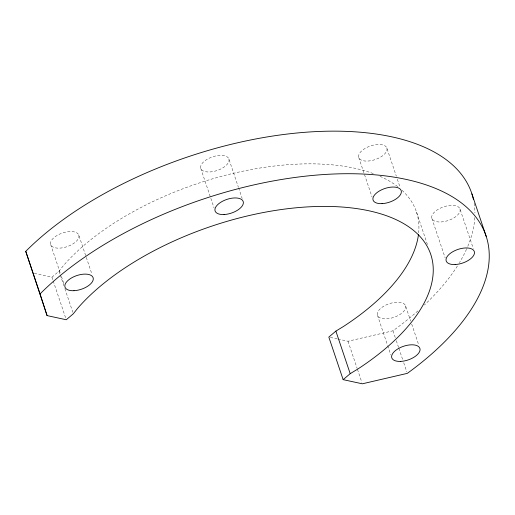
<?xml version="1.0" encoding="UTF-8"?>
<svg xmlns="http://www.w3.org/2000/svg" width="515" height="515" viewBox="0 0 515 515"><rect width="100%" height="100%" fill="white"/><g stroke="black" fill="none" stroke-linecap="round" stroke-linejoin="round"><path stroke-width="0.39" stroke-dasharray="2.58 1.93" d="M34.28 273.362L51.938 277.186L58.993 271.212L63.306 265.753A198.674 96.62 -18.6 0 1 373.806 173.774M338.033 339.082L348.011 341.239L392.977 330.797A256.991 124.984 -18.6 0 0 418.515 310.371M330.353 337.422L337.261 338.915M459.985 208.974A14.826 7.21 -18.6 0 1 440.846 221.971A14.826 7.21 -18.6 0 1 436.939 210.107A14.826 7.21 -18.6 0 1 459.985 208.974L473.285 248.5M431.866 218.392L445.166 257.918M416.506 212.109L427.765 245.552M386.862 148.069A14.826 7.21 -18.6 0 1 367.729 161.066A14.826 7.21 -18.6 0 1 363.822 149.202A14.826 7.21 -18.6 0 1 386.862 148.069L396.325 176.194M397.348 179.233L400.161 187.595M358.743 157.487L372.049 197.013M405.569 305.839A14.826 7.21 -18.6 0 1 386.43 318.837A14.826 7.21 -18.6 0 1 382.523 306.972A14.826 7.21 -18.6 0 1 405.569 305.839L410.68 321.045M411.704 324.083L418.869 345.365M392.977 330.797L395.282 337.634M396.305 340.679L398.604 347.516M398.861 348.275L402.698 359.676M403.721 362.721L406.792 371.843M377.45 315.257L387.422 344.902M387.679 345.662L390.75 354.784M348.011 341.239L357.223 368.605M357.474 369.364L361.826 382.285M228.879 158.974A14.826 7.21 -18.6 0 1 209.74 171.971A14.826 7.21 -18.6 0 1 205.833 160.107A14.826 7.21 -18.6 0 1 228.879 158.974L238.342 187.1M238.6 187.859L242.179 198.5M200.76 168.392L214.06 207.918M78.795 235.143A14.826 7.21 -18.6 0 1 59.656 248.133A14.826 7.21 -18.6 0 1 55.749 236.276A14.826 7.21 -18.6 0 1 78.795 235.143L91.837 273.909M50.676 244.561L60.397 273.439M61.42 276.484L63.976 284.08M58.993 271.212L60.017 274.25M60.274 275.01L63.854 285.651M64.877 288.696L72.808 312.257M51.938 277.186L52.961 280.224M53.212 280.984L66.004 318.985M474.135 203.219A256.991 124.984 -18.6 0 1 474.927 212.978M474.804 217.613A256.991 124.984 -18.6 0 1 466.822 248.545M466.5 249.266A256.991 124.984 -18.6 0 1 459.483 262.618M457.359 266.055A256.991 124.984 -18.6 0 1 424.36 305.022M402.067 190.325A198.674 96.62 -18.6 0 1 418.663 232.774M380.006 176.304A198.674 96.62 -18.6 0 1 397.825 186.745"/><path stroke-width="0.77" d="M418.489 234.338A198.674 96.62 -18.6 0 1 343.595 326.394L335.877 331.113L328.821 337.087L343.144 379.652L362.335 383.804L407.301 373.362A256.991 124.984 -18.6 0 0 406 179.375A256.991 124.984 -18.6 0 0 40.073 293.911L25.75 251.346A256.991 124.984 -18.6 0 1 288.87 133.861A256.991 124.984 -18.6 0 1 473.382 199.273M343.144 379.652L350.2 373.678L357.925 368.959A198.674 96.62 -18.6 0 0 368.888 210.777A198.674 96.62 -18.6 0 0 77.636 308.318L73.317 313.777L66.261 319.751L47.065 315.598L25.75 251.346M471.901 193.878L486.224 236.443M335.877 331.113L350.2 373.678M40.073 293.911L47.065 315.598M400.754 361.395A14.826 7.21 -18.6 0 0 419.892 348.404A14.826 7.21 -18.6 0 0 396.846 349.537A14.826 7.21 -18.6 0 0 400.754 361.395M455.17 264.53A14.826 7.21 -18.6 0 0 474.309 251.539A14.826 7.21 -18.6 0 0 451.262 252.672A14.826 7.21 -18.6 0 0 455.17 264.53M382.053 203.631A14.826 7.21 -18.6 0 0 401.185 190.634A14.826 7.21 -18.6 0 0 378.145 191.767A14.826 7.21 -18.6 0 0 382.053 203.631M224.07 214.53A14.826 7.21 -18.6 0 0 243.202 201.539A14.826 7.21 -18.6 0 0 220.156 202.672A14.826 7.21 -18.6 0 0 224.07 214.53M73.986 290.698A14.826 7.21 -18.6 0 0 93.118 277.707A14.826 7.21 -18.6 0 0 70.072 278.84A14.826 7.21 -18.6 0 0 73.986 290.698"/></g></svg>
